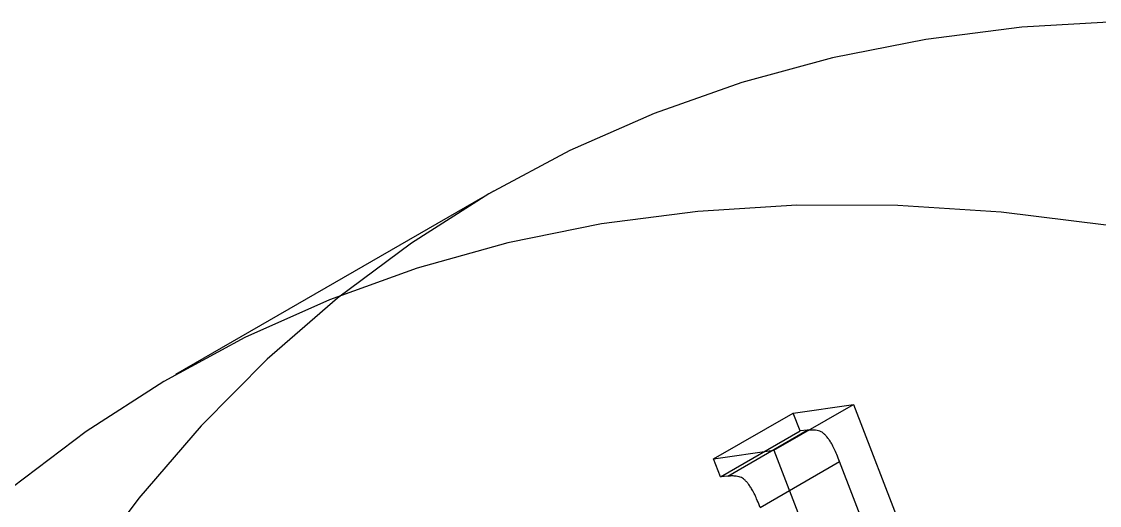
# Paper-space layout 'Sheet2' of a CAD drawing. Header units: inches. Extents: x 0 to 16.3, y 0 to 11.5.
# Drawn here: x 12.9461 to 13.4253, y 10.7291 to 10.9444 of the extents above; entities that cross this region are included whole.
import ezdxf

# ---------------------------------------------------------------- set-up
doc = ezdxf.new("R2010")
doc.units = ezdxf.units.IN
doc.header["$MEASUREMENT"] = 0

psp = doc.layouts.new('Sheet2')

# ---------------------------------------------------------------- linework, layer by layer
at = {"color": 7, "linetype": 'Continuous', "lineweight": 25}
for p, q in [((13.155962, 10.86896), (13.014541, 10.78732)), ((13.280547, 10.753692), (13.315902, 10.774102)), ((13.289113, 10.770232), (13.315902, 10.774102)), ((13.315902, 10.774102), (13.357189, 10.667025)), ((13.253758, 10.749822), (13.289113, 10.770232)), ((13.292181, 10.762279), (13.289113, 10.770232)), ((13.256826, 10.741869), (13.292181, 10.762279)), ((13.260074, 10.742147), (13.29543, 10.762557)), ((13.29543, 10.762557), (13.292181, 10.762279)), ((13.253758, 10.749822), (13.280547, 10.753692)), ((13.280547, 10.753692), (13.321834, 10.646615)), ((13.256826, 10.741869), (13.253758, 10.749822)), ((13.274431, 10.728255), (13.309787, 10.748665)), ((13.324164, 10.711399), (13.309787, 10.748665)), ((13.260074, 10.742147), (13.256826, 10.741869))]:
    psp.add_line(p, q, dxfattribs=at)
at = {"color": 7, "linetype": 'Continuous', "lineweight": 25, "flags": 128}
for points in [[(13.434533, 10.944373), (13.39075, 10.941805), (13.348064, 10.936418), (13.306556, 10.928222), (13.266307, 10.917233), (13.227393, 10.903472), (13.189889, 10.886966), (13.153868, 10.867745), (13.119397, 10.845847), (13.086543, 10.821314), (13.055368, 10.794193), (13.025934, 10.764535), (12.998295, 10.732398), (12.972505, 10.697843), (12.948614, 10.660936), (12.926667, 10.621748), (12.906705, 10.580355), (12.888769, 10.536834), (12.87289, 10.491271), (12.859102, 10.443751), (12.847428, 10.394367), (12.837893, 10.343212), (12.830514, 10.290385)], [(13.428352, 10.853785), (13.381594, 10.859593), (13.335687, 10.862555), (13.29072, 10.862666), (13.246782, 10.859925), (13.203957, 10.854338), (13.162327, 10.845915), (13.121973, 10.834673), (13.082973, 10.820633), (13.045403, 10.803824), (13.009336, 10.784276), (12.974841, 10.762028), (12.941984, 10.737123)]]:
    psp.add_lwpolyline(points, dxfattribs=at)
at = {"color": 7, "linetype": 'Continuous', "lineweight": 25}
for points in [[(13.309787, 10.748665), (13.309382, 10.749701), (13.308636, 10.751609), (13.307467, 10.754231), (13.30638, 10.756372), (13.305351, 10.758086), (13.304359, 10.759421), (13.3034, 10.760501), (13.302458, 10.761356), (13.301465, 10.762015), (13.300333, 10.762414), (13.298969, 10.762602), (13.297277, 10.762703), (13.296085, 10.762609), (13.29543, 10.762557)], [(13.274431, 10.728255), (13.274027, 10.729291), (13.273281, 10.731199), (13.272112, 10.733821), (13.271025, 10.735961), (13.269996, 10.737676), (13.269004, 10.739011), (13.268044, 10.740091), (13.267103, 10.740946), (13.26611, 10.741605), (13.264977, 10.742004), (13.263613, 10.742192), (13.261922, 10.742293), (13.26073, 10.742199), (13.260074, 10.742147)]]:
    psp.add_open_spline(points, degree=3, knots=[0, 0, 0, 0, 0.132278, 0.2436905, 0.3373772, 0.4121324, 0.475607, 0.5327058, 0.5863614, 0.6359845, 0.6951349, 0.7744782, 0.8759202, 1, 1, 1, 1], dxfattribs=at)

doc.saveas('drawing.dxf')
